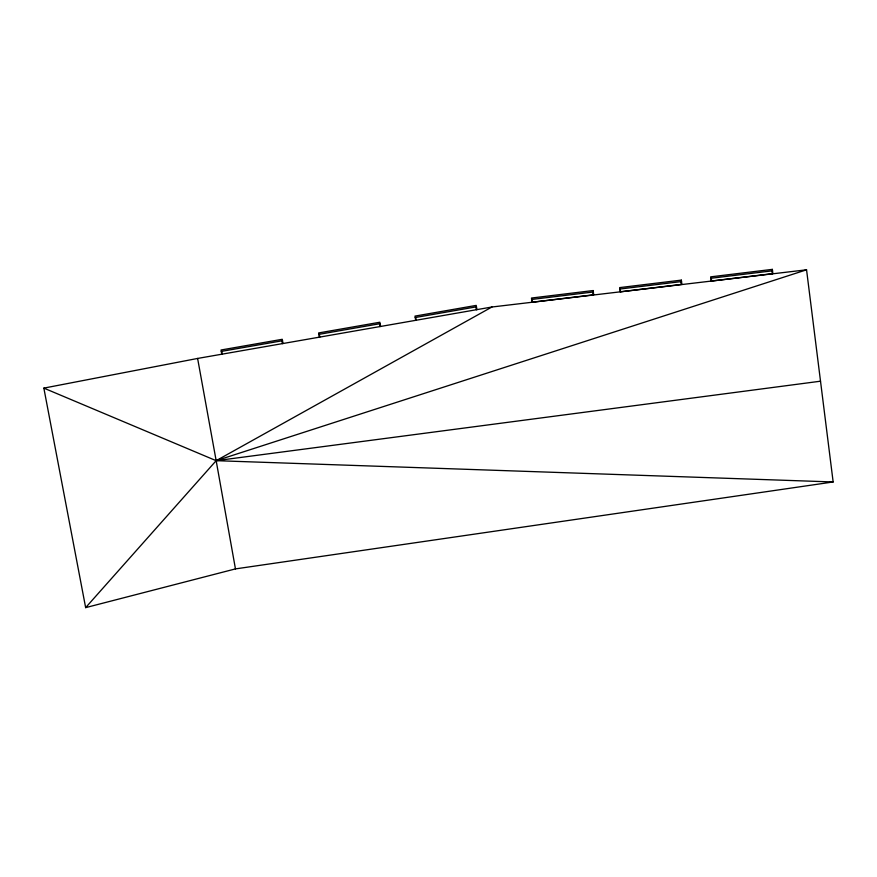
<?xml version="1.0" encoding="UTF-8"?>
<svg xmlns="http://www.w3.org/2000/svg" width="877" height="877" viewBox="0 0 877 877"><rect width="100%" height="100%" fill="white"/><g stroke="black" fill="none" stroke-linecap="round" stroke-linejoin="round"><path stroke-width="1.32" d="M85.65 607.629L216.159 460.677L491.931 307.005L806.555 269.809L833.15 481.966L235.453 568.899L85.65 607.629L43.85 388.116L197.61 358.441L491.931 307.005M806.555 269.809L216.159 460.677L43.85 388.116M221.289 351.414L282.515 340.714M318.877 334.367L380.103 323.668M415.227 317.529L476.463 306.818M820.521 381.199L216.159 460.677L197.61 358.441M531.637 299.463L593.345 291.986M619.82 289.037L681.528 281.561M710.819 278.283L772.527 270.807M833.15 481.966L216.159 460.677L235.453 568.899M476.945 309.614L476.211 305.404L414.985 316.104L415.72 320.313M475.849 306.928L476.332 309.724M415.676 317.441L416.169 320.237M380.596 326.452L379.851 322.243L318.625 332.942L319.36 337.163M379.489 323.766L379.971 326.562M319.316 334.29L319.809 337.075M283.008 343.51L282.262 339.3L221.037 350L221.771 354.209M281.901 340.824L282.394 343.62M221.728 351.337L222.221 354.133M771.913 270.872L772.253 273.69M711.28 278.228L711.62 281.046M680.914 281.638L681.254 284.444M620.28 288.982L620.62 291.8M592.731 292.052L593.071 294.869M532.098 299.408L532.438 302.225M593.17 290.55L531.473 298.037L531.988 302.28L593.685 294.793L593.17 290.55M681.352 280.125L619.655 287.612L620.171 291.855L681.867 284.378L681.352 280.125M772.352 269.371L710.655 276.858L711.17 281.1L772.867 273.613L772.352 269.371"/></g></svg>
